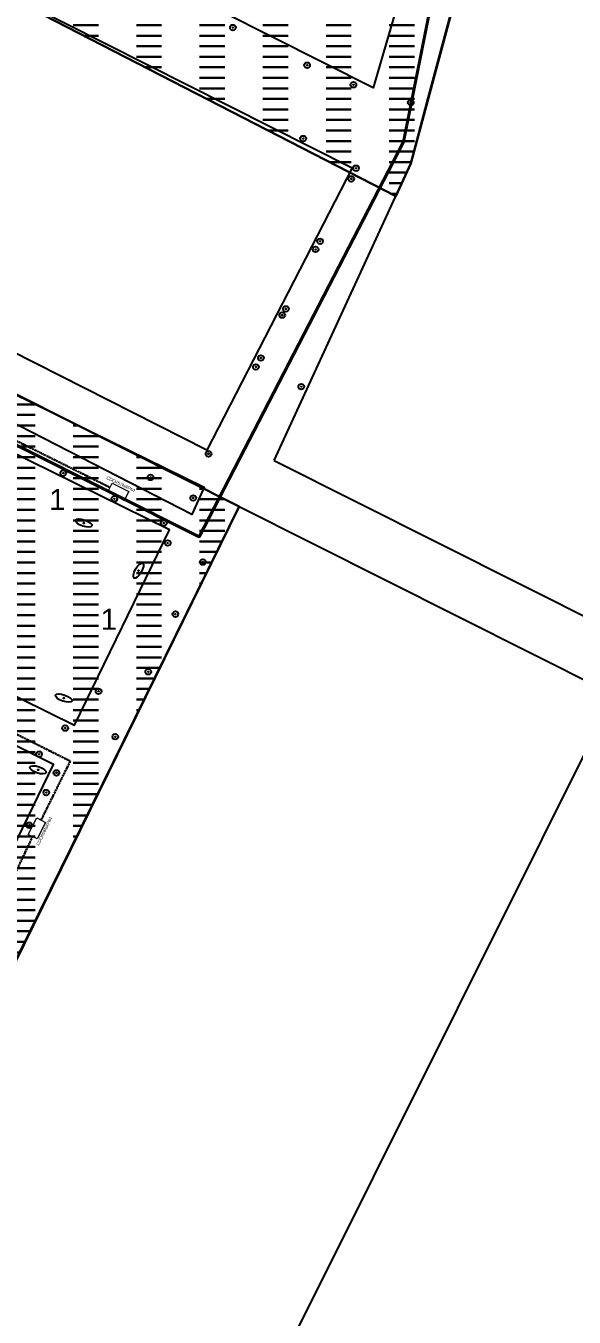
# Model space of a CAD drawing. Header units: metres. Extents: x 400841 to 403530, y 6344062 to 6346805.
# Drawn here: x 402668 to 402928, y 6344987 to 6345600 of the extents above; entities that cross this region are included whole.
import ezdxf
from ezdxf.enums import TextEntityAlignment as Align

# ---------------------------------------------------------------- set-up
doc = ezdxf.new("R2010")
doc.units = ezdxf.units.M
doc.header["$MEASUREMENT"] = 0
doc.linetypes.add('PHANTOM2', pattern=[1.25, 0.625, -0.125, 0.125, -0.125, 0.125, -0.125])
for name, color, linetype, lineweight in [('CDO', 10, 'Continuous', 20), ('Cluster', 62, 'Continuous', 30), ('Fibra_48_pelos_Diseño', 32, 'Continuous', 40), ('Fibra_CDO_a_CDO', 12, 'PHANTOM2', 30)]:
    doc.layers.add(name, color=color, linetype=linetype, lineweight=lineweight)
for name, color, linetype in [('CDO_name', 1, 'Continuous'), ('HP_por_cuadra', 4, 'Continuous'), ('Manzanas', 7, 'Continuous'), ('Postes', 5, 'Continuous'), ('Propiedades_Servicio', 104, 'Continuous'), ('Radio_Municipal', 2, 'Continuous')]:
    doc.layers.add(name, color=color, linetype=linetype)
doc.layers.get('0').off()
doc.styles.get("Standard").update_dxf_attribs({"font": 'arial.ttf'})
pattern_1 = [(0, (0, 0), (0, 5), [12, -18])]

# ---------------------------------------------------------------- blocks, each defined once
blk = doc.blocks.new('Postes')
at = {"layer": 'Postes'}
for radius in [1.35, 0.15]:
    blk.add_circle((0, 0), radius, dxfattribs=at)
blk = doc.blocks.new('HP')
blk.add_point((0, 0))
at = {"layer": 'Propiedades_Servicio'}
blk.add_circle((0, 0), 0.219, dxfattribs=at)
blk.add_ellipse((0, 0), major_axis=(2.06, 3.57), ratio=0.36506, dxfattribs=at)
blk = doc.blocks.new('HP_contador')
at = {"layer": 'HP_por_cuadra'}
blk.add_attdef('8', (-3.87, -5.87), '', height=10, dxfattribs=at)
blk = doc.blocks.new('CDO')
at = {"layer": 'CDO'}
blk.add_lwpolyline([(-4.34, 2.51), (4.48, 2.35), (4.39, -2.37), (-4.43, -2.2)], close=True, dxfattribs=at)
at = {"layer": 'CDO', "color": 7, "flags": 2}
blk.add_attdef('CDO', (-3.67, -1.17), '', height=2.5, rotation=359.58865, dxfattribs=at)
blk = doc.blocks.new('ACMAP_ANN_TEMPLATE_NAME_CAJA_CDO')
at = {"layer": 'CDO_name'}
blk.add_attdef('NAME_CDO', text='', height=1.5, dxfattribs=at).set_placement((0, 0), align=Align.TOP_CENTER)

msp = doc.modelspace()

# ---------------------------------------------------------------- hatches: boundary and pattern name
at = {"layer": 'Cluster', "transparency": 33554457}
h = msp.add_hatch(dxfattribs=at)
h.set_pattern_fill('ACAD_ISO03W100', color=2, style=2)
h.set_pattern_definition(pattern_1)
h.paths.add_polyline_path([(402919.83, 6345793.32), (402678.29, 6345915.46), (402553.15, 6345668.06), (402843.14, 6345518.79), (402850.32, 6345534.37)])
h.paths.add_polyline_path([(402748.42, 6345738.63), (402756.34, 6345734.73), (402754.25, 6345730.5), (402746.34, 6345734.4)], flags=16)
h.paths.add_polyline_path([(402746.75, 6345734.7), (402754.33, 6345731.01), (402755.97, 6345734.38), (402748.39, 6345738.07)], flags=8)
h = msp.add_hatch(dxfattribs=at)
h.set_pattern_fill('ACAD_ISO03W100', color=5, style=2)
h.set_pattern_definition(pattern_1)
h.paths.add_polyline_path([(402768.82, 6345371.61), (402554.66, 6345479.15), (402498.02, 6345505.51), (402494.14, 6345497.11), (402550.77, 6345468.51), (402432.16, 6345237.89), (402518.93, 6345194.13), (402521.05, 6345193.03), (402476.28, 6345105.91), (402604.52, 6345038.07)])
h.paths.add_polyline_path([(402583.6, 6345316.21), (402581.52, 6345311.98), (402573.6, 6345315.88), (402575.69, 6345320.11)], flags=16)
h.paths.add_polyline_path([(402574.01, 6345316.19), (402581.59, 6345312.49), (402583.24, 6345315.86), (402575.66, 6345319.56)], flags=8)

# ---------------------------------------------------------------- linework, layer by layer
at = {"layer": 'Cluster'}
for points in [[(402553.15, 6345668.06), (402678.29, 6345915.46), (402919.83, 6345793.32), (402850.32, 6345534.37), (402843.14, 6345518.79), (402553.15, 6345668.06)], [(402604.5, 6345038.04), (402476.28, 6345105.91), (402521.05, 6345193.03), (402432.15, 6345237.86), (402550.77, 6345468.51), (402494.14, 6345497.11), (402498.02, 6345505.51), (402555.31, 6345478.84), (402556.01, 6345478.47), (402768.82, 6345371.61), (402604.5, 6345038.04)]]:
    msp.add_lwpolyline(points, dxfattribs=at)
at = {"layer": 'Fibra_48_pelos_Diseño'}
msp.add_lwpolyline([(402487.37, 6345364.16), (402536.65, 6345464.12), (402749.83, 6345357.23), (402846.8, 6345544.67), (402873.33, 6345677.71), (402756.34, 6345734.73)], dxfattribs=at)
at = {"layer": 'Fibra_CDO_a_CDO'}
for points in [[(402579.04, 6345444.57), (402707.51, 6345380.6)], [(402641.3, 6345274.47), (402688.63, 6345250.73), (402674.79, 6345222.78)], [(402670.76, 6345214.93), (402638.06, 6345145.78), (402605, 6345162.14)]]:
    msp.add_lwpolyline(points, dxfattribs=at)
at = {"layer": 'Manzanas'}
for p, q in [((402857.78, 6345563.19), (403065.59, 6346333.87)), ((402785.39, 6345393.34), (403455.08, 6345057.36)), ((402768.82, 6345371.61), (402608.22, 6345045.05)), ((402768.82, 6345371.61), (403451.59, 6345028.41))]:
    msp.add_line(p, q, dxfattribs=at)
for points in [[(402860.38, 6345666.34), (402832.33, 6345570.25), (402688.42, 6345642.9), (402732.17, 6345732.58), (402860.38, 6345666.34)], [(402472.07, 6345708.94), (402822.47, 6345532.26), (402753.37, 6345398.34), (402358.41, 6345598.46), (402402.23, 6345633.57), (402415.1, 6345679.52), (402477.26, 6345643.1), (402492.38, 6345660.51), (402443.44, 6345692.98), (402472.07, 6345708.94)], [(402785.39, 6345393.34), (402850.32, 6345534.37), (402857.78, 6345563.19)], [(402494.14, 6345497.11), (402498.02, 6345505.51), (402752.2, 6345380.82), (402746.4, 6345367.82), (402494.14, 6345497.11)], [(402601.46, 6345311.83), (402690.67, 6345267.77), (402735.71, 6345360.44), (402646.91, 6345404.14), (402601.46, 6345311.83)], [(402591.74, 6345293.43), (402546.47, 6345204.14), (402636.56, 6345158.43), (402680.61, 6345249.1), (402591.74, 6345293.43)]]:
    msp.add_lwpolyline(points, dxfattribs=at)
at = {"layer": 'Radio_Municipal'}
msp.add_lwpolyline([(402631.96, 6344651.99), (401552.39, 6345174.78), (401624.37, 6345319.72), (401130.56, 6345565.63), (401409.45, 6346184.38), (401187.54, 6346294.33), (401279.5, 6346738.16), (403192.74, 6345775.54), (402631.96, 6344651.99)], close=True, dxfattribs=at)

# ---------------------------------------------------------------- block references
at = {"layer": 'CDO'}
for p, rotation in [((402711.38, 6345378.54), 334.0033842044514), ((402672.83, 6345218.8), 63.90027198787766)]:
    msp.add_blockref('CDO', p, dxfattribs=dict(at, rotation=rotation))
at = {"layer": 'CDO_name'}
for p, rotation, values in [((402712.93, 6345382.86), 334.4138646248456, {'NAME_CDO': 'CDO#57NAP#4'}), ((402675.62, 6345217.81), 64.09615112897319, {'NAME_CDO': 'CDO#56NAP#4'})]:
    msp.add_blockref('ACMAP_ANN_TEMPLATE_NAME_CAJA_CDO', p, dxfattribs=dict(at, rotation=rotation)).add_auto_attribs(values)
at = {"layer": 'Manzanas'}
for p in [(402685.32, 6345387.4), (402726.75, 6345385.38), (402709.56, 6345375.27), (402746.98, 6345375.63), (402733.03, 6345363.78), (402686.21, 6345266.42), (402673.81, 6345254.01)]:
    msp.add_blockref('Postes', p, dxfattribs=at)
at = {"layer": 'Postes'}
for p in [(402765.83, 6345598.83), (402801.04, 6345580.98), (402823.02, 6345571.72), (402850.19, 6345563.32), (402799.15, 6345546.18), (402824.23, 6345532.09), (402821.96, 6345527.05), (402807.16, 6345497.43), (402805.07, 6345493.6), (402789.21, 6345462.4), (402790.95, 6345465.35), (402779.07, 6345442.05), (402776.73, 6345437.79), (402798.24, 6345428.45), (402754.25, 6345396.55), (402734.9, 6345354.26), (402751.53, 6345345.21), (402738.51, 6345320.49), (402725.63, 6345293.16), (402702.04, 6345283.88), (402710.01, 6345262.34), (402682.09, 6345245.17), (402677.26, 6345235.83), (402669.19, 6345220.34)]:
    msp.add_blockref('Postes', p, dxfattribs=at)
at = {"layer": 'Propiedades_Servicio'}
for p in [(402682.48, 6345375.75), (402706.9, 6345318.94)]:
    msp.add_blockref('HP_contador', p, dxfattribs=at).add_auto_attribs({'8': '1'})
at = {"layer": 'Propiedades_Servicio', "rotation": 281.2153719011788}
for p in [(402695.04, 6345363.72), (402685.56, 6345280.68), (402673.33, 6345246.62)]:
    msp.add_blockref('HP', p, dxfattribs=at)
at = {"layer": 'Propiedades_Servicio'}
msp.add_blockref('HP', (402720.97, 6345341.13), dxfattribs=at)

doc.saveas('drawing.dxf')
